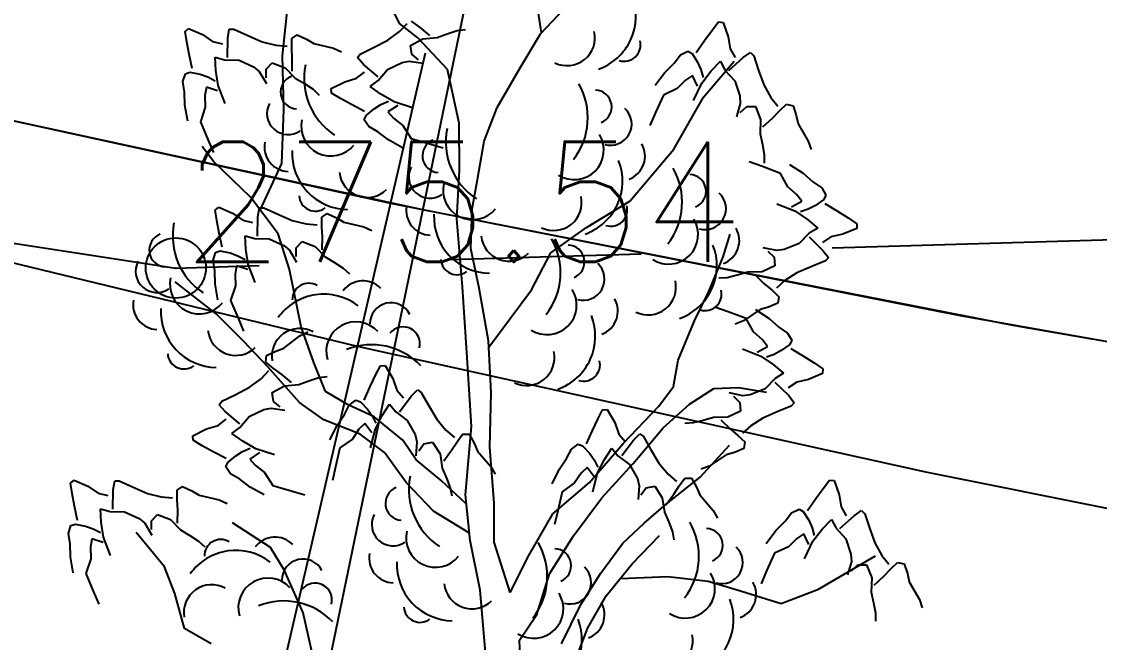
# Model space of a CAD drawing. Header units: millimetres. Extents: x 524954 to 526204, y 9523489 to 9524010.
# Drawn here: x 525434.09 to 525443.04, y 9523652.93 to 9523658.09 of the extents above; entities that cross this region are included whole.
import ezdxf

# ---------------------------------------------------------------- set-up
doc = ezdxf.new("R2010")
doc.units = ezdxf.units.MM
doc.header["$PDMODE"] = 32
doc.header["$PDSIZE"] = 0.5
doc.linetypes.add('ACAD_ISO12W100', pattern=[21, 12, -3, 0, -3, 0, -3])
doc.linetypes.add('AXES2', pattern=[28.575, 19.05, -3.175, 3.175, -3.175])
for name, color, linetype in [('Arbre', 34, 'ACAD_ISO12W100'), ('Axe_Route_Existante', 1, 'AXES2'), ("Route - Bretelle d'entrée - Restitution en plan - Axe", 1, 'AXES2'), ("Route - Bretelle d'entrée - Tabulations", 7, 'Continuous'), ('Route - Bretelle de sortie - Construction', 7, 'Continuous'), ('Route - Route de la corniche de Brazzaville - Restitution en plan - GEM_VOIE 2', 7, 'Continuous'), ('Route - Route de la corniche de Brazzaville - Restitution en plan - GEM_Zébra', 1, 'Continuous'), ('Route - Route de la corniche de Brazzaville - Tabulations', 7, 'Continuous'), ('TopoAlt', 3, 'Continuous'), ('TOPOJIS', 7, 'Continuous')]:
    doc.layers.add(name, color=color, linetype=linetype)
doc.styles.add('Cotation', font='arial.ttf')
doc.styles.add('Simplex 1.0', font='Simplex.shx', dxfattribs={"width": 0.99, "height": 1})
doc.dimstyles.new('BRAZZAVILLE', dxfattribs={"dimtxt": 0.15, "dimasz": 0.2, "dimexe": 0.5, "dimexo": 0.5, "dimgap": 0.5, "dimtad": 0, "dimzin": 0, "dimdsep": 46, "dimtxsty": 'Cotation', "dimsah": 1, "dimcen": 0.1, "dimse1": 1, "dimse2": 1, "dimclrd": 1, "dimclre": 256, "dimclrt": 1, "dimaunit": 2, "dimazin": 0, "dimtfac": 1, "dimtdec": 4, "dimtofl": 0, "dimtmove": 0, "dimatfit": 1, "dimfxl": 1, "dimtolj": 1, "dimtzin": 0, "dimlwd": 0, "dimlwe": 0, "dimarcsym": 0})

# ---------------------------------------------------------------- blocks, each defined once
blk = doc.blocks.new('TCPOINT M')
at = {"color": 0}
blk.add_point((0, 0), dxfattribs=at)
at = {"layer": 'TopoAlt', "style": 'Simplex 1.0', "width": 0.99}
blk.add_attdef('ALT', (0.15, 0.15), '', height=1, dxfattribs=at)
blk = doc.blocks.new('v088')
at = {"linetype": 'Continuous'}
for p, q in [((0.3448, 10.1217), (0.2693, 10.6145)), ((-1.8059, 9.9306), (-1.7492, 10.4915)), ((-0.8352, 10.1996), (-0.9911, 10.5198)), ((0.3358, 10.1122), (0.6339, 10.4293)), ((-0.6834, 10.0784), (-0.8352, 10.1996)), ((-0.4354, 9.8162), (-0.6834, 10.0784)), ((0.1676, 9.8288), (0.3358, 10.1122)), ((-1.7966, 9.483), (-1.8059, 9.9306)), ((1.6901, 9.587), (1.945, 9.8846)), ((-0.339, 9.3704), (-0.4354, 9.8162)), ((-0.0246, 9.5014), (0.1676, 9.8288)), ((1.4442, 9.1527), (1.6901, 9.587)), ((-0.1306, 9.2193), (-0.0246, 9.5014)), ((-1.8121, 9.0349), (-1.7966, 9.483)), ((-0.337, 8.9787), (-0.339, 9.3704)), ((-2.3783, 9.048), (-2.4742, 9.1766)), ((-0.1861, 8.901), (-0.1306, 9.2193)), ((1.08, 8.7222), (1.4442, 9.1527)), ((-2.0737, 8.7558), (-2.3783, 9.048)), ((-1.992, 8.6473), (-1.8121, 9.0349)), ((-0.3597, 8.574), (-0.337, 8.9787)), ((-0.2308, 8.6575), (-0.1861, 8.901)), ((-1.8434, 8.4497), (-2.0737, 8.7558)), ((0.7177, 8.5032), (1.08, 8.7222)), ((-0.2426, 8.3277), (-0.2308, 8.6575)), ((-0.3105, 8.0091), (-0.3597, 8.574)), ((-1.7501, 8.1531), (-1.8434, 8.4497)), ((0.4236, 8.2918), (0.7177, 8.5032)), ((1.8546, 8.2596), (1.9129, 8.4473)), ((-0.1735, 7.9995), (-0.2426, 8.3277)), ((0.2621, 7.9837), (0.4236, 8.2918)), ((1.7363, 7.971), (1.8546, 8.2596)), ((-1.6531, 7.6763), (-1.7501, 8.1531)), ((-2.3581, 7.786), (-2.6995, 8.0525)), ((-0.2742, 7.4626), (-0.3105, 8.0091)), ((-0.0959, 7.5596), (-0.1735, 7.9995)), ((-0.0934, 7.5087), (0.2621, 7.9837)), ((1.617, 7.726), (1.7363, 7.971)), ((-2.1294, 7.5544), (-2.3581, 7.786)), ((1.4808, 7.3998), (1.617, 7.726)), ((-1.5474, 7.38), (-1.6531, 7.6763)), ((-1.9323, 7.3471), (-2.1294, 7.5544)), ((-0.0745, 7.1309), (-0.0959, 7.5596)), ((-0.2365, 6.8477), (-0.2742, 7.4626)), ((-1.6648, 7.048), (-1.9323, 7.3471)), ((-1.4491, 7.1395), (-1.5474, 7.38)), ((1.4418, 7.1813), (1.4808, 7.3998)), ((1.3209, 7.0171), (1.4418, 7.1813)), ((1.778, 7.1634), (1.983, 7.1739)), ((1.983, 7.1739), (2.2139, 7.1352)), ((-1.2665, 7.0314), (-1.4491, 7.1395)), ((-0.0837, 6.6768), (-0.0745, 7.1309)), ((1.5755, 7.0348), (1.778, 7.1634)), ((-1.4628, 6.9029), (-1.6648, 7.048)), ((-1.0467, 6.9303), (-1.2665, 7.0314)), ((1.0227, 6.7061), (1.3209, 7.0171)), ((1.3557, 6.8374), (1.5755, 7.0348)), ((-1.1618, 6.7848), (-1.4628, 6.9029)), ((-0.8063, 6.7363), (-1.0467, 6.9303)), ((-0.2869, 6.2807), (-0.2365, 6.8477)), ((1.107, 6.54), (1.3557, 6.8374)), ((-0.9597, 6.6336), (-1.1618, 6.7848)), ((-0.6972, 6.5707), (-0.8063, 6.7363)), ((-0.7803, 6.3824), (-0.9597, 6.6336)), ((-0.0491, 6.2111), (-0.0837, 6.6768)), ((0.7433, 6.3831), (1.0227, 6.7061)), ((1.6628, 6.4272), (1.906, 6.6935)), ((-0.4884, 6.4009), (-0.6972, 6.5707)), ((0.8455, 6.2546), (1.107, 6.54)), ((-0.5514, 6.1446), (-0.7803, 6.3824)), ((-0.2789, 6.2036), (-0.4884, 6.4009)), ((0.4379, 6.1217), (0.7433, 6.3831)), ((1.3814, 6.2037), (1.6628, 6.4272)), ((-0.2479, 5.9022), (-0.2869, 6.2807)), ((-0.0486, 5.8877), (-0.0491, 6.2111)), ((0.6096, 5.9388), (0.8455, 6.2546)), ((1.1982, 6.0444), (1.3814, 6.2037)), ((-0.2539, 5.9607), (-0.5514, 6.1446)), ((0.2399, 5.7756), (0.4379, 6.1217)), ((-1.9071, 5.8427), (-2.2223, 6.0475)), ((1.0213, 5.879), (1.1982, 6.0444)), ((-2.7868, 5.6812), (-3.0229, 5.9686)), ((0.4109, 5.6237), (0.6096, 5.9388)), ((1.0995, 5.7065), (1.3247, 5.9413)), ((-1.7911, 5.6523), (-1.9071, 5.8427)), ((-0.1646, 5.4873), (-0.2479, 5.9022)), ((0.0846, 5.4676), (-0.0486, 5.8877)), ((0.8338, 5.6263), (1.0213, 5.879)), ((0.0846, 5.4676), (0.2399, 5.7756)), ((2.6462, 5.4963), (3.1193, 5.7735)), ((-2.7013, 5.4591), (-2.7868, 5.6812)), ((-1.6346, 5.3011), (-1.7911, 5.6523)), ((0.8812, 5.4407), (1.0995, 5.7065)), ((0.3061, 5.2857), (0.4109, 5.6237)), ((0.6713, 5.3679), (0.8338, 5.6263)), ((1.0006, 5.5861), (1.394, 5.6007)), ((1.394, 5.6007), (1.7306, 5.5642)), ((1.7306, 5.5642), (1.9997, 5.4827)), ((-0.1073, 4.8293), (-0.1646, 5.4873)), ((1.9997, 5.4827), (2.3377, 5.3779)), ((2.3377, 5.3779), (2.6462, 5.4963)), ((-2.6206, 5.1685), (-2.7013, 5.4591)), ((0.7312, 5.1764), (0.8812, 5.4407)), ((-1.5592, 4.9668), (-1.6346, 5.3011)), ((0.1613, 5.0712), (0.3061, 5.2857)), ((0.5102, 5.0412), (0.6713, 5.3679)), ((-2.4003, 5.0425), (-2.6206, 5.1685)), ((0.6191, 4.888), (0.7312, 5.1764)), ((0.1717, 4.8724), (0.1613, 5.0712))]:
    blk.add_line(p, q, dxfattribs=at)
at = {"color": 3, "linetype": 'Continuous'}
for p, q in [((-0.6662, 10.1688), (-0.7348, 10.218)), ((1.7617, 10.1424), (1.8156, 10.2117)), ((1.8156, 10.2117), (1.8541, 10.2078)), ((-2.6162, 10.1323), (-2.587, 10.1577)), ((-2.6028, 10.0456), (-2.6162, 10.1323)), ((-2.587, 10.1577), (-2.4712, 10.1066)), ((-2.2608, 10.0773), (-2.2494, 10.1511)), ((-2.2494, 10.1511), (-2.2113, 10.1522)), ((-2.2113, 10.1522), (-2.101, 10.101)), ((-0.9313, 10.0604), (-0.8359, 10.1311)), ((-0.8359, 10.1311), (-0.7709, 10.1978)), ((-0.5833, 10.0982), (-0.6662, 10.1688)), ((-0.4378, 10.1134), (-0.3559, 10.1397)), ((-0.3559, 10.1397), (-0.2873, 10.1487)), ((1.7002, 10.0578), (1.7617, 10.1424)), ((1.8541, 10.2078), (1.8964, 10.0886)), ((-2.5835, 9.9428), (-2.6028, 10.0456)), ((-2.4712, 10.1066), (-2.3879, 10.0492)), ((-2.3879, 10.0492), (-2.3057, 10.0298)), ((-2.2643, 9.9167), (-2.2608, 10.0773)), ((-2.101, 10.101), (-1.977, 10.0475)), ((-1.977, 10.0475), (-1.8618, 10.0181)), ((-1.7305, 9.9947), (-1.7301, 10.0737)), ((-1.7301, 10.0737), (-1.6848, 10.1049)), ((-1.6848, 10.1049), (-1.6075, 10.069)), ((-1.6075, 10.069), (-1.5466, 10.0327)), ((-1.5466, 10.0327), (-1.3822, 9.9939)), ((-1.0512, 9.9981), (-0.9313, 10.0604)), ((-0.7431, 10.0152), (-0.6418, 10.0712)), ((-0.6418, 10.0712), (-0.5231, 10.0829)), ((-0.5231, 10.0829), (-0.4378, 10.1134)), ((1.631, 9.9578), (1.7002, 10.0578)), ((1.8964, 10.0886), (1.9118, 9.9886)), ((-2.5582, 9.8238), (-2.5835, 9.9428)), ((-1.8618, 10.0181), (-1.7691, 10.0099)), ((-1.7254, 9.9105), (-1.7305, 9.9947)), ((-1.3822, 9.9939), (-1.316, 9.9632)), ((-1.1838, 9.9148), (-1.1606, 9.945)), ((-1.1606, 9.945), (-1.0512, 9.9981)), ((-0.7336, 9.9427), (-0.7431, 10.0152)), ((-0.677, 9.8958), (-0.7336, 9.9427)), ((1.5002, 9.9386), (1.5617, 9.9693)), ((1.5617, 9.9693), (1.5963, 9.9501)), ((1.5963, 9.9501), (1.6425, 9.877)), ((1.9118, 9.9886), (1.9541, 9.9155)), ((2.0195, 9.9155), (2.081, 9.9578)), ((2.081, 9.9578), (2.1079, 9.9309)), ((-2.3678, 9.9191), (-2.2883, 9.8969)), ((-2.3619, 9.8077), (-2.3678, 9.9191)), ((-2.2883, 9.8969), (-2.1685, 9.895)), ((-2.1685, 9.895), (-2.0471, 9.8386)), ((-1.9432, 9.8199), (-1.893, 9.873)), ((-1.893, 9.873), (-1.7856, 9.8299)), ((-1.7277, 9.8016), (-1.7254, 9.9105)), ((-1.1339, 9.8592), (-1.1838, 9.9148)), ((-1.0116, 9.755), (-1.1339, 9.8592)), ((-0.9342, 9.8156), (-0.8138, 9.874)), ((-0.8138, 9.874), (-0.7533, 9.8858)), ((-0.7533, 9.8858), (-0.6387, 9.8698)), ((1.3694, 9.7924), (1.4463, 9.8693)), ((1.4463, 9.8693), (1.5002, 9.9386)), ((1.6425, 9.877), (1.6694, 9.8155)), ((1.7541, 9.8039), (1.831, 9.8847)), ((1.831, 9.8847), (1.8695, 9.8116)), ((1.9002, 9.8078), (2.0195, 9.9155)), ((2.1079, 9.9309), (2.1464, 9.8155)), ((-2.634, 9.7155), (-2.6142, 9.7814)), ((-2.6142, 9.7814), (-2.5764, 9.7933)), ((-2.5764, 9.7933), (-2.4916, 9.7768)), ((-2.4916, 9.7768), (-2.4283, 9.7541)), ((-2.3419, 9.6831), (-2.3619, 9.8077)), ((-2.0471, 9.8386), (-1.9997, 9.7992)), ((-1.9997, 9.7992), (-1.9397, 9.7002)), ((-1.9438, 9.7464), (-1.9432, 9.8199)), ((-1.7856, 9.8299), (-1.7015, 9.7452)), ((-1.1923, 9.7429), (-1.1254, 9.7944)), ((-1.0114, 9.724), (-0.9342, 9.8156)), ((1.2886, 9.6847), (1.3694, 9.7924)), ((1.6002, 9.7655), (1.5425, 9.727)), ((1.6425, 9.677), (1.6002, 9.7655)), ((1.6694, 9.8155), (1.6887, 9.7501)), ((1.6771, 9.7039), (1.7541, 9.8039)), ((1.8695, 9.8116), (1.9502, 9.7232)), ((2.1464, 9.8155), (2.1926, 9.6885)), ((-2.6206, 9.6288), (-2.634, 9.7155)), ((-2.4283, 9.7541), (-2.3676, 9.7232)), ((-2.2831, 9.5325), (-2.3419, 9.6831)), ((-1.7015, 9.7452), (-1.624, 9.6985)), ((-1.624, 9.6985), (-1.5519, 9.6516)), ((-1.4022, 9.6572), (-1.2895, 9.7147)), ((-1.2895, 9.7147), (-1.1923, 9.7429)), ((-1.0789, 9.6763), (-1.0114, 9.724)), ((-0.9888, 9.6106), (-1.0789, 9.6763)), ((1.5425, 9.727), (1.4733, 9.6578)), ((1.6079, 9.5578), (1.6771, 9.7039)), ((1.9502, 9.7232), (1.9925, 9.5962)), ((2.1926, 9.6885), (2.2503, 9.5847)), ((-2.6175, 9.52), (-2.6206, 9.6288)), ((-2.4395, 9.6694), (-2.4511, 9.6011)), ((-2.4511, 9.6011), (-2.4483, 9.5032)), ((-2.3461, 9.6395), (-2.4395, 9.6694)), ((-1.5519, 9.6516), (-1.5015, 9.6041)), ((-1.401, 9.6186), (-1.4022, 9.6572)), ((-1.3254, 9.5742), (-1.401, 9.6186)), ((-0.8796, 9.5473), (-0.9888, 9.6106)), ((1.3579, 9.6039), (1.2925, 9.4577)), ((1.4733, 9.6578), (1.3579, 9.6039)), ((1.9925, 9.5962), (1.9964, 9.5347)), ((2.2503, 9.5847), (2.308, 9.5116)), ((-2.5946, 9.3874), (-2.6175, 9.52)), ((-2.4483, 9.5032), (-2.4883, 9.3823)), ((-1.2335, 9.5242), (-1.3254, 9.5742)), ((-1.1253, 9.4685), (-1.2335, 9.5242)), ((-1.0467, 9.4905), (-0.9892, 9.5252)), ((-0.9892, 9.5252), (-0.9269, 9.5527)), ((-0.8484, 9.5165), (-0.9306, 9.463)), ((-0.7257, 9.4976), (-0.8796, 9.5473)), ((1.9964, 9.5347), (1.9656, 9.4231)), ((1.9964, 9.4577), (2.0502, 9.5077)), ((2.0502, 9.5077), (2.1233, 9.5077)), ((2.1233, 9.5077), (2.1656, 9.4)), ((2.3233, 9.4731), (2.381, 9.527)), ((2.381, 9.527), (2.4349, 9.5154)), ((2.4349, 9.5154), (2.4618, 9.4347)), ((-1.1278, 9.3984), (-1.1132, 9.4352)), ((-1.1132, 9.4352), (-1.0467, 9.4905)), ((-0.9306, 9.463), (-0.885, 9.4108)), ((-0.885, 9.4108), (-0.8073, 9.3511)), ((1.2925, 9.4577), (1.2463, 9.35)), ((2.1849, 9.3385), (2.2657, 9.4116)), ((2.2657, 9.4116), (2.3233, 9.4731)), ((2.4618, 9.4347), (2.4772, 9.3654)), ((-2.4883, 9.3823), (-2.4269, 9.2344)), ((-1.0892, 9.3413), (-1.1278, 9.3984)), ((-1.0136, 9.2969), (-1.0892, 9.3413)), ((-0.8073, 9.3511), (-0.7389, 9.2437)), ((2.1656, 9.4), (2.1618, 9.2808)), ((2.4772, 9.3654), (2.5618, 9.2193)), ((-2.4269, 9.2344), (-2.3802, 9.1269)), ((-0.9273, 9.2307), (-1.0136, 9.2969)), ((-0.81, 9.1646), (-0.9273, 9.2307)), ((-0.7389, 9.2437), (-0.5855, 9.1979)), ((2.1618, 9.2808), (2.181, 9.1923)), ((-0.5855, 9.1979), (-0.4727, 9.1661)), ((2.181, 9.1923), (2.1964, 9.1077)), ((2.5618, 9.2193), (2.5849, 9.15)), ((2.1801, 9.009), (2.0697, 9.0483)), ((2.1964, 9.1077), (2.1964, 9.0385)), ((2.3301, 8.953), (2.1801, 9.009)), ((2.4064, 9.0272), (2.519, 8.9533)), ((2.3912, 8.8412), (2.3301, 8.953)), ((2.519, 8.9533), (2.6006, 8.8814)), ((2.6006, 8.8814), (2.6731, 8.832)), ((2.4646, 8.7765), (2.3912, 8.8412)), ((2.6731, 8.832), (2.7077, 8.7725)), ((2.2998, 8.7005), (2.4501, 8.6406)), ((2.421, 8.6735), (2.5067, 8.7213)), ((2.5067, 8.7213), (2.4646, 8.7765)), ((2.6907, 8.7368), (2.6207, 8.6861)), ((2.7077, 8.7725), (2.6907, 8.7368)), ((2.7005, 8.7027), (2.8047, 8.6399)), ((-2.3661, 8.6466), (-2.3369, 8.6719)), ((-2.3527, 8.5599), (-2.3661, 8.6466)), ((-2.3369, 8.6719), (-2.2212, 8.6209)), ((-2.2212, 8.6209), (-2.1379, 8.5634)), ((-2.0108, 8.5916), (-1.9993, 8.6654)), ((-1.9993, 8.6654), (-1.9613, 8.6665)), ((-1.9613, 8.6665), (-1.8509, 8.6153)), ((-1.8509, 8.6153), (-1.7269, 8.5617)), ((-1.4801, 8.5879), (-1.4347, 8.6192)), ((-1.4347, 8.6192), (-1.3575, 8.5833)), ((2.4501, 8.6406), (2.5548, 8.5702)), ((2.5609, 8.6554), (2.4969, 8.632)), ((2.6207, 8.6861), (2.5609, 8.6554)), ((2.8047, 8.6399), (2.8931, 8.5838)), ((-2.3334, 8.4571), (-2.3527, 8.5599)), ((-2.1379, 8.5634), (-2.0557, 8.544)), ((-2.0143, 8.4309), (-2.0108, 8.5916)), ((-1.7269, 8.5617), (-1.6118, 8.5324)), ((-1.6118, 8.5324), (-1.519, 8.5242)), ((-1.4805, 8.509), (-1.4801, 8.5879)), ((-1.4754, 8.4248), (-1.4805, 8.509)), ((-1.3575, 8.5833), (-1.2966, 8.547)), ((-1.2966, 8.547), (-1.1322, 8.5082)), ((2.5548, 8.5702), (2.6402, 8.4985)), ((2.8931, 8.5838), (2.9656, 8.5345)), ((2.9656, 8.5345), (2.9641, 8.4958)), ((-2.3082, 8.3381), (-2.3334, 8.4571)), ((-2.1178, 8.4334), (-2.0382, 8.4112)), ((-2.1118, 8.322), (-2.1178, 8.4334)), ((-1.4776, 8.3159), (-1.4754, 8.4248)), ((-1.1322, 8.5082), (-1.066, 8.4775)), ((2.5697, 8.4555), (2.4865, 8.3693)), ((2.5678, 8.4245), (2.6828, 8.3123)), ((2.6402, 8.4985), (2.5697, 8.4555)), ((2.749, 8.4244), (2.6787, 8.3776)), ((2.8478, 8.4461), (2.749, 8.4244)), ((2.9641, 8.4958), (2.8478, 8.4461)), ((-2.0382, 8.4112), (-1.9184, 8.4092)), ((-1.9184, 8.4092), (-1.7971, 8.3529)), ((-1.7971, 8.3529), (-1.7497, 8.3134)), ((-1.6937, 8.2606), (-1.6931, 8.3341)), ((-1.6931, 8.3341), (-1.643, 8.3873)), ((-1.643, 8.3873), (-1.5356, 8.3441)), ((-1.5356, 8.3441), (-1.4515, 8.2595)), ((2.3013, 8.3113), (2.188, 8.335)), ((2.4865, 8.3693), (2.3625, 8.3191)), ((-2.384, 8.2298), (-2.3641, 8.2956)), ((-2.3641, 8.2956), (-2.3264, 8.3076)), ((-2.3264, 8.3076), (-2.2415, 8.291)), ((-2.2415, 8.291), (-2.1783, 8.2684)), ((-2.1783, 8.2684), (-2.1175, 8.2375)), ((-2.0919, 8.1974), (-2.1118, 8.322)), ((-1.7497, 8.3134), (-1.6897, 8.2145)), ((-1.4515, 8.2595), (-1.374, 8.2128)), ((2.2245, 8.3065), (2.2778, 8.2559)), ((2.2778, 8.2559), (2.2824, 8.183)), ((2.3625, 8.3191), (2.3013, 8.3113)), ((2.6828, 8.3123), (2.7289, 8.2536)), ((2.7289, 8.2536), (2.7037, 8.225)), ((-2.3706, 8.1431), (-2.384, 8.2298)), ((-2.1895, 8.1837), (-2.2011, 8.1153)), ((-2.0961, 8.1537), (-2.1895, 8.1837)), ((-2.0331, 8.0467), (-2.0919, 8.1974)), ((-1.374, 8.2128), (-1.3019, 8.1659)), ((-1.3019, 8.1659), (-1.2515, 8.1184)), ((2.2824, 8.183), (2.1776, 8.1339)), ((2.591, 8.1793), (2.4672, 8.1253)), ((2.7037, 8.225), (2.591, 8.1793)), ((-2.3674, 8.0343), (-2.3706, 8.1431)), ((-2.2011, 8.1153), (-2.1982, 8.0174)), ((1.8878, 8.0848), (1.8187, 8.0804)), ((1.9713, 8.1055), (1.8878, 8.0848)), ((2.0584, 8.1303), (1.9713, 8.1055)), ((2.1776, 8.1339), (2.0584, 8.1303)), ((2.1174, 8.1109), (2.1954, 8.0349)), ((2.3672, 8.0611), (2.2979, 7.9989)), ((2.4672, 8.1253), (2.3672, 8.0611)), ((-2.3445, 7.9016), (-2.3674, 8.0343)), ((-2.1982, 8.0174), (-2.2383, 7.8966)), ((2.1954, 8.0349), (2.2605, 7.9811)), ((2.2605, 7.9811), (2.3179, 7.927)), ((-2.2383, 7.8966), (-2.1768, 7.7487)), ((2.3179, 7.927), (2.3098, 7.8725)), ((1.8965, 7.8022), (1.7861, 7.8414)), ((2.0465, 7.7461), (1.8965, 7.8022)), ((2.1627, 7.8208), (2.0222, 7.7271)), ((2.1227, 7.8203), (2.2353, 7.7465)), ((2.2308, 7.8405), (2.1627, 7.8208)), ((2.3098, 7.8725), (2.2308, 7.8405)), ((-2.1768, 7.7487), (-2.1302, 7.6412)), ((2.0222, 7.7271), (1.9545, 7.6997)), ((2.1075, 7.6343), (2.0465, 7.7461)), ((2.2353, 7.7465), (2.3169, 7.6746)), ((-1.6632, 7.6026), (-1.5976, 7.6345)), ((2.1809, 7.5696), (2.1075, 7.6343)), ((2.3169, 7.6746), (2.3894, 7.6252)), ((2.3894, 7.6252), (2.424, 7.5657)), ((-1.7972, 7.4997), (-1.6632, 7.6026)), ((2.223, 7.5144), (2.1809, 7.5696)), ((2.407, 7.5299), (2.337, 7.4793)), ((2.424, 7.5657), (2.407, 7.5299)), ((-1.9448, 7.3833), (-1.9404, 7.4382)), ((-1.9404, 7.4382), (-1.8638, 7.4754)), ((-1.8638, 7.4754), (-1.7972, 7.4997)), ((2.0162, 7.4937), (2.1664, 7.4338)), ((2.1373, 7.4666), (2.223, 7.5144)), ((2.1664, 7.4338), (2.2711, 7.3633)), ((2.2772, 7.4485), (2.2132, 7.4252)), ((2.337, 7.4793), (2.2772, 7.4485)), ((2.4169, 7.4959), (2.521, 7.4331)), ((-1.8839, 7.3331), (-1.9448, 7.3833)), ((-1.0336, 7.2746), (-0.9936, 7.3527)), ((-0.9936, 7.3527), (-0.9551, 7.3561)), ((-0.9551, 7.3561), (-0.8913, 7.2468)), ((2.2711, 7.3633), (2.3565, 7.2916)), ((2.521, 7.4331), (2.6094, 7.377)), ((2.6094, 7.377), (2.6819, 7.3276)), ((-1.985, 7.2461), (-1.9201, 7.3129)), ((-1.8154, 7.2839), (-1.8839, 7.3331)), ((-1.7325, 7.2133), (-1.8154, 7.2839)), ((-1.587, 7.2285), (-1.5051, 7.2548)), ((-1.5051, 7.2548), (-1.4365, 7.2638)), ((-1.0783, 7.18), (-1.0336, 7.2746)), ((2.3565, 7.2916), (2.286, 7.2486)), ((2.6805, 7.289), (2.5641, 7.2392)), ((2.6819, 7.3276), (2.6805, 7.289)), ((-2.2004, 7.1132), (-2.0805, 7.1754)), ((-2.0805, 7.1754), (-1.985, 7.2461)), ((-1.8923, 7.1303), (-1.791, 7.1862)), ((-1.791, 7.1862), (-1.6722, 7.1979)), ((-1.6722, 7.1979), (-1.587, 7.2285)), ((-1.1277, 7.0688), (-1.0783, 7.18)), ((-0.8913, 7.2468), (-0.8575, 7.1514)), ((2.286, 7.2486), (2.2028, 7.1624)), ((2.2841, 7.2177), (2.3991, 7.1055)), ((2.4653, 7.2176), (2.395, 7.1707)), ((2.5641, 7.2392), (2.4653, 7.2176)), ((-2.3098, 7.06), (-2.2004, 7.1132)), ((-1.8828, 7.0578), (-1.8923, 7.1303)), ((-0.8575, 7.1514), (-0.8023, 7.0875)), ((-0.8351, 6.9716), (-0.7381, 7.0997)), ((-0.7381, 7.0997), (-0.6855, 7.1528)), ((-0.6855, 7.1528), (-0.654, 7.1313)), ((-0.654, 7.1313), (-0.5947, 7.0251)), ((2.0176, 7.1045), (1.9044, 7.1282)), ((1.9408, 7.0996), (1.9941, 7.049)), ((2.0788, 7.1122), (2.0176, 7.1045)), ((2.2028, 7.1624), (2.0788, 7.1122)), ((2.3991, 7.1055), (2.4452, 7.0467)), ((-2.333, 7.0298), (-2.3098, 7.06)), ((-2.283, 6.9743), (-2.333, 7.0298)), ((-2.0833, 6.9307), (-1.963, 6.9891)), ((-1.963, 6.9891), (-1.9025, 7.0009)), ((-1.9025, 7.0009), (-1.7879, 6.9849)), ((-1.8262, 7.0109), (-1.8828, 7.0578)), ((-1.2925, 6.9474), (-1.2526, 7.0255)), ((-1.2526, 7.0255), (-1.1978, 7.0672)), ((-1.1978, 7.0672), (-1.1602, 7.0548)), ((-1.1602, 7.0548), (-1.1012, 6.9916)), ((-1.1012, 6.9916), (-1.0633, 6.9361)), ((-0.978, 6.9406), (-0.9175, 7.0343)), ((-0.9175, 7.0343), (-0.8661, 6.9697)), ((-0.5947, 7.0251), (-0.5257, 6.909)), ((0.8128, 6.9092), (0.8527, 6.9872)), ((0.8527, 6.9872), (0.8913, 6.9906)), ((0.8913, 6.9906), (0.9551, 6.8814)), ((1.9941, 7.049), (1.9988, 6.9761)), ((2.4201, 7.0181), (2.3073, 6.9725)), ((2.4452, 7.0467), (2.4201, 7.0181)), ((-2.3415, 6.858), (-2.2745, 6.9095)), ((-2.1607, 6.8701), (-2.283, 6.9743)), ((-2.1606, 6.8391), (-2.0833, 6.9307)), ((-1.3538, 6.8575), (-1.2925, 6.9474)), ((-1.0633, 6.9361), (-1.0322, 6.8755)), ((-1.0349, 6.828), (-0.978, 6.9406)), ((-0.8661, 6.9697), (-0.7702, 6.8978)), ((-0.7702, 6.8978), (-0.705, 6.781)), ((-0.5257, 6.909), (-0.4496, 6.8178)), ((0.7681, 6.8145), (0.8128, 6.9092)), ((1.6876, 6.8986), (1.6041, 6.8779)), ((1.7747, 6.9234), (1.6876, 6.8986)), ((1.8939, 6.9271), (1.7747, 6.9234)), ((1.8337, 6.904), (1.9118, 6.828)), ((1.9988, 6.9761), (1.8939, 6.9271)), ((2.1835, 6.9184), (2.0835, 6.8543)), ((2.3073, 6.9725), (2.1835, 6.9184)), ((-2.5514, 6.7723), (-2.4387, 6.8298)), ((-2.4387, 6.8298), (-2.3415, 6.858)), ((-2.228, 6.7914), (-2.1606, 6.8391)), ((-1.413, 6.7366), (-1.3538, 6.8575)), ((-1.1715, 6.8255), (-1.2266, 6.7446)), ((-1.122, 6.8741), (-1.1715, 6.8255)), ((-1.0639, 6.7951), (-1.122, 6.8741)), ((-1.0757, 6.6715), (-1.0349, 6.828)), ((-0.4496, 6.8178), (-0.3793, 6.7567)), ((0.7187, 6.7034), (0.7681, 6.8145)), ((0.9551, 6.8814), (0.9888, 6.786)), ((1.6041, 6.8779), (1.535, 6.8736)), ((1.9118, 6.828), (1.9768, 6.7743)), ((2.0835, 6.8543), (2.0142, 6.7921)), ((-2.5502, 6.7337), (-2.5514, 6.7723)), ((-2.4746, 6.6893), (-2.5502, 6.7337)), ((-2.1379, 6.7256), (-2.228, 6.7914)), ((-2.0288, 6.6624), (-2.1379, 6.7256)), ((-1.2266, 6.7446), (-1.3299, 6.6702)), ((-0.705, 6.781), (-0.6897, 6.7213)), ((-0.6897, 6.7213), (-0.6991, 6.6059)), ((-0.6318, 6.7049), (-0.56, 6.7185)), ((-0.56, 6.7185), (-0.4983, 6.6206)), ((-0.4022, 6.6506), (-0.357, 6.7218)), ((-0.357, 6.7218), (-0.3104, 6.7855)), ((-0.3104, 6.7855), (-0.2553, 6.7842)), ((-0.2553, 6.7842), (-0.2138, 6.7099)), ((0.9888, 6.786), (1.0441, 6.7221)), ((1.0112, 6.6062), (1.1083, 6.7343)), ((1.1083, 6.7343), (1.1609, 6.7873)), ((1.1609, 6.7873), (1.1923, 6.7659)), ((1.1923, 6.7659), (1.2517, 6.6597)), ((1.9768, 6.7743), (2.0342, 6.7201)), ((2.0342, 6.7201), (2.0261, 6.6656)), ((-2.3827, 6.6392), (-2.4746, 6.6893)), ((-2.2745, 6.5836), (-2.3827, 6.6392)), ((-2.1959, 6.6055), (-2.1384, 6.6402)), ((-2.1384, 6.6402), (-2.076, 6.6678)), ((-1.9976, 6.6315), (-2.0798, 6.5781)), ((-1.8748, 6.6127), (-2.0288, 6.6624)), ((-1.3299, 6.6702), (-1.3669, 6.5144)), ((-0.6753, 6.6457), (-0.6318, 6.7049)), ((-0.4679, 6.5637), (-0.4022, 6.6506)), ((-0.2138, 6.7099), (-0.1857, 6.6447)), ((-0.1857, 6.6447), (-0.0753, 6.5169)), ((0.5538, 6.582), (0.5938, 6.6601)), ((0.5938, 6.6601), (0.6485, 6.7018)), ((0.6485, 6.7018), (0.6861, 6.6893)), ((0.6861, 6.6893), (0.7451, 6.6262)), ((0.8684, 6.5752), (0.9289, 6.6689)), ((0.9289, 6.6689), (0.9803, 6.6043)), ((1.2517, 6.6597), (1.3207, 6.5436)), ((1.9472, 6.6337), (1.879, 6.6139)), ((2.0261, 6.6656), (1.9472, 6.6337)), ((-2.2769, 6.5134), (-2.2624, 6.5503)), ((-2.2624, 6.5503), (-2.1959, 6.6055)), ((-2.0798, 6.5781), (-2.0342, 6.5259)), ((-0.4983, 6.6206), (-0.4798, 6.5027)), ((0.4926, 6.4921), (0.5538, 6.582)), ((0.7451, 6.6262), (0.7831, 6.5707)), ((0.7831, 6.5707), (0.8142, 6.5101)), ((0.8114, 6.4626), (0.8684, 6.5752)), ((0.9803, 6.6043), (1.0762, 6.5324)), ((1.3207, 6.5436), (1.3968, 6.4523)), ((1.879, 6.6139), (1.7385, 6.5203)), ((-2.2384, 6.4564), (-2.2769, 6.5134)), ((-2.1628, 6.412), (-2.2384, 6.4564)), ((-2.0342, 6.5259), (-1.9565, 6.4662)), ((-1.9565, 6.4662), (-1.8881, 6.3588)), ((-1.3669, 6.5144), (-1.3922, 6.3999)), ((-0.4798, 6.5027), (-0.4444, 6.4194)), ((-0.0753, 6.5169), (-0.0397, 6.4532)), ((0.4333, 6.3712), (0.4926, 6.4921)), ((0.6749, 6.4601), (0.6198, 6.3792)), ((0.7244, 6.5087), (0.6749, 6.4601)), ((0.7824, 6.4297), (0.7244, 6.5087)), ((0.7707, 6.306), (0.8114, 6.4626)), ((1.0762, 6.5324), (1.1414, 6.4156)), ((1.3968, 6.4523), (1.4671, 6.3913)), ((1.7385, 6.5203), (1.6708, 6.4929)), ((-3.5682, 6.3771), (-3.539, 6.4025)), ((-3.5548, 6.2904), (-3.5682, 6.3771)), ((-3.539, 6.4025), (-3.4232, 6.3514)), ((-3.2129, 6.3221), (-3.2014, 6.3959)), ((-3.2014, 6.3959), (-3.1633, 6.397)), ((-3.1633, 6.397), (-3.053, 6.3458)), ((-2.0765, 6.3457), (-2.1628, 6.412)), ((-0.4444, 6.4194), (-0.4135, 6.3391)), ((0.6198, 6.3792), (0.5164, 6.3047)), ((1.1414, 6.4156), (1.1567, 6.3559)), ((1.4894, 6.3564), (1.536, 6.4201)), ((1.536, 6.4201), (1.5911, 6.4188)), ((1.5911, 6.4188), (1.6326, 6.3444)), ((2.6849, 6.3343), (2.7388, 6.4036)), ((2.7388, 6.4036), (2.7772, 6.3997)), ((2.7772, 6.3997), (2.8196, 6.2805)), ((-3.5355, 6.1876), (-3.5548, 6.2904)), ((-3.4232, 6.3514), (-3.3399, 6.2939)), ((-3.3399, 6.2939), (-3.2577, 6.2746)), ((-3.2164, 6.1615), (-3.2129, 6.3221)), ((-3.053, 6.3458), (-2.929, 6.2922)), ((-2.929, 6.2922), (-2.8139, 6.2629)), ((-2.6826, 6.2395), (-2.6821, 6.3185)), ((-2.6821, 6.3185), (-2.6368, 6.3497)), ((-2.6368, 6.3497), (-2.5596, 6.3138)), ((-2.5596, 6.3138), (-2.4986, 6.2775)), ((-2.4986, 6.2775), (-2.3343, 6.2387)), ((-1.9592, 6.2797), (-2.0765, 6.3457)), ((-1.8881, 6.3588), (-1.7347, 6.313)), ((-1.7347, 6.313), (-1.6219, 6.2812)), ((-0.4135, 6.3391), (-0.4006, 6.2711)), ((0.5164, 6.3047), (0.4795, 6.1489)), ((1.1567, 6.3559), (1.1472, 6.2405)), ((1.171, 6.2803), (1.2146, 6.3394)), ((1.2146, 6.3394), (1.2864, 6.3531)), ((1.2864, 6.3531), (1.3481, 6.2552)), ((1.3784, 6.1983), (1.4442, 6.2852)), ((1.4442, 6.2852), (1.4894, 6.3564)), ((1.6326, 6.3444), (1.6606, 6.2793)), ((1.6606, 6.2793), (1.771, 6.1515)), ((2.6234, 6.2497), (2.6849, 6.3343)), ((2.8196, 6.2805), (2.8349, 6.1805)), ((-3.5103, 6.0686), (-3.5355, 6.1876)), ((-2.8139, 6.2629), (-2.7211, 6.2547)), ((-2.6774, 6.1553), (-2.6826, 6.2395)), ((-2.3343, 6.2387), (-2.2681, 6.208)), ((1.3481, 6.2552), (1.3665, 6.1373)), ((2.5541, 6.1497), (2.6234, 6.2497)), ((2.8349, 6.1805), (2.8773, 6.1074)), ((-3.3198, 6.1639), (-3.2403, 6.1417)), ((-3.3139, 6.0525), (-3.3198, 6.1639)), ((-3.2403, 6.1417), (-3.1205, 6.1398)), ((-3.1205, 6.1398), (-2.9991, 6.0834)), ((-2.8952, 6.0647), (-2.845, 6.1178)), ((-2.845, 6.1178), (-2.7377, 6.0747)), ((-2.6797, 6.0464), (-2.6774, 6.1553)), ((0.4795, 6.1489), (0.4542, 6.0345)), ((1.3665, 6.1373), (1.4019, 6.054)), ((1.771, 6.1515), (1.8066, 6.0878)), ((2.3695, 6.0612), (2.4234, 6.1305)), ((2.4234, 6.1305), (2.4849, 6.1612)), ((2.4849, 6.1612), (2.5195, 6.142)), ((2.5195, 6.142), (2.5657, 6.0689)), ((2.8234, 5.9997), (2.9427, 6.1074)), ((2.9427, 6.1074), (3.0042, 6.1497)), ((3.0042, 6.1497), (3.0311, 6.1228)), ((3.0311, 6.1228), (3.0696, 6.0074)), ((-3.5861, 5.9603), (-3.5662, 6.0262)), ((-3.5662, 6.0262), (-3.5284, 6.0381)), ((-3.5284, 6.0381), (-3.4436, 6.0215)), ((-3.4436, 6.0215), (-3.3804, 5.9989)), ((-3.294, 5.9279), (-3.3139, 6.0525)), ((-2.9991, 6.0834), (-2.9517, 6.044)), ((-2.9517, 6.044), (-2.8917, 5.945)), ((-2.8958, 5.9912), (-2.8952, 6.0647)), ((-2.7377, 6.0747), (-2.6536, 5.99)), ((1.4019, 6.054), (1.4328, 5.9737)), ((2.2926, 5.9843), (2.3695, 6.0612)), ((2.5657, 6.0689), (2.5926, 6.0074)), ((2.5926, 6.0074), (2.6118, 5.942)), ((2.6772, 5.9958), (2.7542, 6.0766)), ((2.7542, 6.0766), (2.7926, 6.0035)), ((2.7926, 6.0035), (2.8734, 5.9151)), ((3.0696, 6.0074), (3.1158, 5.8804)), ((-3.5727, 5.8736), (-3.5861, 5.9603)), ((-3.3915, 5.9142), (-3.4031, 5.8459)), ((-3.2981, 5.8843), (-3.3915, 5.9142)), ((-3.3804, 5.9989), (-3.3196, 5.968)), ((-3.2352, 5.7773), (-3.294, 5.9279)), ((-2.6536, 5.99), (-2.576, 5.9433)), ((-2.576, 5.9433), (-2.5039, 5.8964)), ((1.4328, 5.9737), (1.4458, 5.9057)), ((2.2118, 5.8766), (2.2926, 5.9843)), ((2.4657, 5.9189), (2.3964, 5.8497)), ((2.5234, 5.9574), (2.4657, 5.9189)), ((2.5657, 5.8689), (2.5234, 5.9574)), ((2.6003, 5.8958), (2.6772, 5.9958)), ((2.8734, 5.9151), (2.9157, 5.7881)), ((-3.5695, 5.7648), (-3.5727, 5.8736)), ((-3.4031, 5.8459), (-3.4003, 5.748)), ((-2.5039, 5.8964), (-2.4536, 5.8489)), ((2.3964, 5.8497), (2.281, 5.7958)), ((2.5311, 5.7497), (2.6003, 5.8958)), ((3.1158, 5.8804), (3.1734, 5.7766)), ((-3.5466, 5.6322), (-3.5695, 5.7648)), ((-3.4003, 5.748), (-3.4403, 5.6271)), ((2.281, 5.7958), (2.2156, 5.6496)), ((2.9157, 5.7881), (2.9196, 5.7266)), ((3.1734, 5.7766), (3.2311, 5.7035)), ((2.2156, 5.6496), (2.1695, 5.5419)), ((2.9196, 5.7266), (2.8888, 5.615)), ((2.9196, 5.6496), (2.9734, 5.6996)), ((2.9734, 5.6996), (3.0465, 5.6996)), ((3.0465, 5.6996), (3.0888, 5.5919)), ((3.1888, 5.6035), (3.2465, 5.665)), ((3.2465, 5.665), (3.3042, 5.7189)), ((3.3042, 5.7189), (3.3581, 5.7073)), ((3.3581, 5.7073), (3.385, 5.6266)), ((-3.4403, 5.6271), (-3.3789, 5.4792)), ((3.0888, 5.5919), (3.085, 5.4727)), ((3.1081, 5.5304), (3.1888, 5.6035)), ((3.385, 5.6266), (3.4004, 5.5573)), ((3.4004, 5.5573), (3.485, 5.4112)), ((-3.3789, 5.4792), (-3.3323, 5.3717)), ((3.085, 5.4727), (3.1042, 5.3842)), ((3.1042, 5.3842), (3.1196, 5.2996)), ((3.485, 5.4112), (3.5081, 5.3419)), ((3.1196, 5.2996), (3.1196, 5.2304))]:
    blk.add_line(p, q, dxfattribs=at)
for centre, major_axis, start_param, end_param in [((0.6623, 10.2582), (-0.3298, 0.3298), 2.69514, 4.302022), ((0.5573, 10.0804), (0.1641, 0.1641), 3.478918, 5.717341), ((1.0314, 10.0206), (0.0964, 0.0964), 3.62262, 5.745019), ((-1.0632, 9.7428), (0.3995, 0.3995), 2.158504, 3.344219), ((-1.6825, 9.6282), (-0.099, 0.099), -0.421529, 2.292047), ((0.1648, 9.4153), (0.3995, 0.3995), 4.836335, 6.022049), ((0.7881, 9.5054), (-0.099, 0.099), 2.746913, 5.46049), ((-1.7599, 9.4514), (-0.1246, 0.1246), 0.293965, 2.957824), ((0.9181, 9.3628), (0.1246, 0.1246), 3.651933, 6.315792), ((-1.4053, 9.3432), (0.1741, 0.1741), 2.133893, 4.816631), ((0.1148, 9.2139), (-0.3995, 0.3995), 0.587708, 1.773422), ((-0.5045, 9.0993), (0.099, 0.099), 1.149268, 3.862844), ((0.617, 9.1466), (-0.1741, 0.1741), 1.793126, 4.475865), ((-1.7527, 9.1724), (-0.1445, 0.1445), 0.590553, 2.325666), ((-1.2605, 9.1191), (0.3298, 0.3298), 2.307735, 3.914618), ((1.0008, 9.0963), (-0.1445, 0.1445), 2.713295, 4.448408), ((0.5518, 8.8878), (-0.3298, 0.3298), 2.69514, 4.302022), ((-1.1039, 8.9843), (0.1641, 0.1641), 2.463212, 4.701636), ((-0.5819, 8.9225), (0.1246, 0.1246), 1.864761, 4.52862), ((0.9486, 8.7133), (-0.3995, 0.3995), 3.265538, 4.451253), ((-0.2273, 8.8143), (0.1741, 0.1741), 2.133893, 4.816631), ((1.5719, 8.8034), (0.099, 0.099), 4.31771, 7.031286), ((1.7019, 8.6608), (0.1246, 0.1246), 3.651933, 6.315792), ((-1.5338, 8.7756), (0.0964, 0.0964), 2.435534, 4.557933), ((0.4467, 8.71), (-0.1641, 0.1641), 1.908121, 4.146545), ((-0.5746, 8.6435), (0.1445, 0.1445), 2.161349, 3.896462), ((-0.0825, 8.5902), (0.3298, 0.3298), 2.307735, 3.914618), ((0.9208, 8.6502), (0.0964, 0.0964), 3.62262, 5.745019), ((-2.1547, 8.4302), (0.3995, 0.3995), 2.158504, 3.344219), ((1.4008, 8.4446), (0.1741, 0.1741), 3.363922, 6.046661), ((-2.774, 8.3155), (-0.099, 0.099), -0.421529, 2.292047), ((0.0741, 8.4554), (0.1641, 0.1641), 2.463212, 4.701636), ((1.7845, 8.3943), (-0.1445, 0.1445), 2.713295, 4.448408), ((-0.0612, 8.1267), (-0.3995, 0.3995), 3.265538, 4.451253), ((0.5622, 8.2168), (0.099, 0.099), 4.31771, 7.031286), ((1.3355, 8.1858), (-0.3298, 0.3298), 2.69514, 4.302022), ((-2.8514, 8.1388), (-0.1246, 0.1246), 0.293965, 2.957824), ((-0.3558, 8.2467), (0.0964, 0.0964), 2.435534, 4.557933), ((0.6922, 8.0742), (-0.1246, 0.1246), 2.081137, 4.744996), ((-2.4968, 8.0306), (0.1741, 0.1741), 2.133893, 4.816631), ((-1.1385, 7.8551), (-0.1445, 0.1445), 4.692823, 6.427936), ((-1.5891, 7.9031), (0.0964, 0.0964), 0.254619, 2.377018), ((0.391, 7.858), (0.1741, 0.1741), 3.363922, 6.046661), ((1.2305, 8.008), (0.1641, 0.1641), 3.478918, 5.717341), ((1.7045, 7.9482), (-0.0964, 0.0964), 2.051824, 4.174223), ((-2.8441, 7.8598), (-0.1445, 0.1445), 0.590553, 2.325666), ((-1.4642, 7.4823), (0.3298, 0.3298), 0.12682, 1.733702), ((-0.9057, 7.7012), (0.1246, 0.1246), 5.967031, 8.63089), ((0.7748, 7.8077), (-0.1445, 0.1445), 2.713295, 4.448408), ((-2.352, 7.8064), (0.3298, 0.3298), 2.307735, 3.914618), ((-1.1975, 7.4726), (-0.1741, 0.1741), 4.665366, 7.348105), ((0.3258, 7.5992), (0.3298, 0.3298), 4.265936, 5.872819), ((-2.1954, 7.6717), (0.1641, 0.1641), 2.463212, 4.701636), ((-1.6643, 7.4312), (-0.1641, 0.1641), -1.288499, 0.949924), ((-0.8052, 7.5365), (-0.099, 0.099), 3.680741, 6.394318), ((-1.0661, 6.9632), (-0.3995, 0.3995), 4.689978, 5.875693), ((-2.6253, 7.463), (0.0964, 0.0964), 2.435534, 4.557933), ((0.2207, 7.4214), (0.1641, 0.1641), 3.478918, 5.717341), ((0.6948, 7.3616), (-0.0964, 0.0964), 2.051824, 4.174223), ((-0.1929, 6.3242), (-0.3995, 0.3995), 0.587708, 1.773422), ((-0.8122, 6.2095), (-0.099, 0.099), -0.421529, 2.292047), ((-0.8896, 6.0328), (0.1246, 0.1246), 1.864761, 4.52862), ((1.088, 5.7707), (-0.3995, 0.3995), 3.265538, 4.451253), ((1.7113, 5.8608), (0.099, 0.099), 4.31771, 7.031286), ((-2.32, 5.773), (0.0964, 0.0964), 0.254619, 2.377018), ((-1.8693, 5.7251), (0.1445, 0.1445), 6.263619, 7.998733), ((-0.535, 5.9246), (0.1741, 0.1741), 2.133893, 4.816631), ((-2.1951, 5.3523), (0.3298, 0.3298), 0.12682, 1.733702), ((-0.1718, 5.6024), (0.3995, 0.3995), 4.836335, 6.022049), ((0.4516, 5.6925), (0.099, 0.099), 4.31771, 7.031286), ((1.8413, 5.7182), (-0.1246, 0.1246), 2.081137, 4.744996), ((-1.6366, 5.5711), (-0.1246, 0.1246), 4.396235, 7.060094), ((-0.8824, 5.7538), (-0.1445, 0.1445), 0.590553, 2.325666), ((-0.3902, 5.7004), (0.3298, 0.3298), 2.307735, 3.914618), ((0.5816, 5.5499), (0.1246, 0.1246), 3.651933, 6.315792), ((-1.9284, 5.3425), (0.1741, 0.1741), 6.236163, 8.918901), ((-1.536, 5.4064), (0.099, 0.099), 5.251538, 7.965114), ((1.5402, 5.502), (0.1741, 0.1741), 3.363922, 6.046661), ((1.924, 5.4517), (-0.1445, 0.1445), 2.713295, 4.448408), ((-2.3952, 5.3012), (-0.1641, 0.1641), -1.288499, 0.949924), ((-0.2336, 5.5657), (-0.1641, 0.1641), 0.892416, 3.130839), ((-1.7969, 4.8332), (0.3995, 0.3995), 6.260774, 7.446489), ((0.2804, 5.3337), (0.1741, 0.1741), 3.363922, 6.046661), ((0.6642, 5.2834), (-0.1445, 0.1445), 2.713295, 4.448408), ((1.4749, 5.2432), (0.3298, 0.3298), 4.265936, 5.872819), ((-0.6635, 5.357), (0.0964, 0.0964), 2.435534, 4.557933), ((0.2152, 5.0749), (-0.3298, 0.3298), 2.69514, 4.302022), ((1.3699, 5.0654), (-0.1641, 0.1641), 1.908121, 4.146545)]:
    blk.add_ellipse(centre, major_axis=major_axis, ratio=1, start_param=start_param, end_param=end_param, dxfattribs=at)
blk = doc.blocks.new('*D61')
at = {"layer": 'Defpoints', "color": 0, "transparency": 16777216}
for p in [(525446.5789, 9523699.6918), (525365.7433, 9523685.9106), (525427.473, 9523657.7743)]:
    blk.add_point(p, dxfattribs=at)
at = {"layer": 'Route - Bretelle de sortie - Construction', "color": 1, "lineweight": 0, "transparency": 16777216}
for p, q in [((525365.9507, 9523686.3656), (525385.0566, 9523728.283)), ((525387.579, 9523726.5838), (525399.8001, 9523721.0135)), ((525443.8491, 9523700.936), (525431.628, 9523706.5064)), ((525427.6803, 9523658.2293), (525446.7862, 9523700.1467))]:
    blk.add_line(p, q, dxfattribs=at)
at = {"layer": 'Route - Bretelle de sortie - Construction', "color": 1, "transparency": 16777216}
for points in [[(525387.7864, 9523727.0388), (525387.3716, 9523726.1289), (525384.8492, 9523727.8281)], [(525444.0564, 9523701.391), (525443.6417, 9523700.4811), (525446.5789, 9523699.6918)]]:
    blk.add_solid(points, dxfattribs=at)
at = {"layer": 'Route - Bretelle de sortie - Construction', "color": 1, "transparency": 16777216, "insert": (525415.714, 9523713.7599), "char_height": 3, "attachment_point": 5, "rotation": 335.49657, "style": 'Cotation'}
blk.add_mtext("\\A1;Zone d'acélération\\P70.00 m", dxfattribs=at)

msp = doc.modelspace()

# ---------------------------------------------------------------- linework, layer by layer
at = {"layer": 'Axe_Route_Existante', "ltscale": 0.5, "flags": 128}
msp.add_lwpolyline([(524973.1006, 9523802.4898), (525007.2599, 9523792.7789), (525027.5397, 9523787.3639), (525056.127, 9523779.7555), (525082.6741, 9523773.1018), (525107.5461, 9523770.0482), (525120.6839, 9523770.1387), (525151.7769, 9523772.6475), (525176.8993, 9523773.8938), (525199.3238, 9523771.0951), (525218.3374, 9523765.2638), (525227.1918, 9523761.5338), (525233.8432, 9523758.0939), (525246.4683, 9523751.1671), (525256.5059, 9523745.5314), (525267.0137, 9523739.6936), (525277.6906, 9523733.7041), (525288.8492, 9523727.2989), (525294.6323, 9523724.0225), (525301.9269, 9523719.9656), (525310.6912, 9523715.3327), (525328.3203, 9523705.7836), (525328.3203, 9523705.7836), (525337.316, 9523700.6906), (525351.1378, 9523692.7026), (525363.6961, 9523685.45), (525368.8009, 9523682.6275), (525375.4747, 9523679.1094), (525390.2246, 9523670.468), (525400.9, 9523665.0189), (525419.6189, 9523658.4557), (525435.368, 9523656.0458), (525454.334, 9523656.6254), (525476.2882, 9523660.7337), (525488.7843, 9523664.7682), (525501.8593, 9523668.0118), (525521.809, 9523675.315), (525541.1161, 9523687.8016), (525552.6204, 9523697.7078), (525562.3507, 9523710.1798), (525568.681, 9523722.5716), (525575.0591, 9523738.7043), (525576.9948, 9523751.0514), (525577.7976, 9523776.0689), (525576.166, 9523799.5198), (525574.1814, 9523815.4285), (525572.049, 9523834.2039), (525569.9196, 9523851.0411), (525567.3258, 9523868.1897), (525565.5786, 9523885.3791), (525563.6895, 9523903.2192), (525561.3556, 9523920.7008), (525558.8385, 9523938.161)], dxfattribs=at)
at = {"layer": "Route - Bretelle d'entrée - Restitution en plan - Axe", "ltscale": 0.5, "flags": 128}
msp.add_lwpolyline([(525576.9948, 9523751.0514), (525576.4006, 9523741.069), (525575.8063, 9523731.0867), (525575.212, 9523721.1044), (525574.6178, 9523711.1221), (525574.4655, 9523708.5634), (525573.9801, 9523701.1425), (525573.5234, 9523696.1636), (525572.8706, 9523691.2069), (525571.9446, 9523686.2943), (525570.6715, 9523681.4604), (525570.039, 9523679.5299), (525569.3337, 9523677.6248), (525568.1666, 9523674.8959), (525566.8397, 9523672.2411), (525564.2564, 9523667.9626), (525561.8662, 9523664.7089), (525561.2588, 9523663.9634), (525557.877, 9523660.2833), (525554.1447, 9523656.9593), (525550.0992, 9523654.0245), (525545.7809, 9523651.5083), (525541.233, 9523649.4357), (525536.5009, 9523647.8275), (525534.243, 9523647.2407), (525531.9602, 9523646.7598), (525529.327, 9523646.3393), (525526.6763, 9523646.0478), (525521.6832, 9523645.8092), (525516.6848, 9523645.9065), (525514.2641, 9523646.0509), (525511.6977, 9523646.26), (525506.7261, 9523646.7901), (525500.6094, 9523647.5693), (525496.8083, 9523648.069), (525486.8936, 9523649.3725), (525476.9789, 9523650.676), (525467.0642, 9523651.9796), (525462.1069, 9523652.6313), (525457.1495, 9523653.2831), (525454.8921, 9523653.5799), (525451.0676, 9523654.1137), (525447.2522, 9523654.7084), (525442.3268, 9523655.5684), (525437.4202, 9523656.5299), (525432.5345, 9523657.5923), (525427.6717, 9523658.7552), (525422.8339, 9523660.0181)], dxfattribs=at)
at = {"layer": "Route - Bretelle d'entrée - Tabulations"}
msp.add_line((525435.3962, 9523646.7369), (525439.4442, 9523666.3229), dxfattribs=at)
at = {"layer": 'Route - Route de la corniche de Brazzaville - Restitution en plan - GEM_VOIE 2', "flags": 128}
msp.add_lwpolyline([(525359.0582, 9523689.6507), (525365.7433, 9523685.9106), (525367.7372, 9523684.7951), (525374.3587, 9523680.8704), (525378.5385, 9523678.4568), (525382.768, 9523676.1261), (525387.0455, 9523673.8794), (525391.3694, 9523671.7176), (525395.7379, 9523669.6417), (525400.1493, 9523667.6526), (525404.4676, 9523665.807), (525409.0941, 9523663.9383), (525413.6239, 9523662.2149), (525418.1897, 9523660.5815), (525420.2875, 9523659.8654), (525423.8722, 9523658.7922), (525427.473, 9523657.7743), (525432.1626, 9523656.538), (525436.8761, 9523655.3957), (525441.6115, 9523654.3479), (525446.3669, 9523653.395), (525456.166, 9523651.5759), (525465.9985, 9523649.7532)], dxfattribs=at)
at = {"layer": 'Route - Route de la corniche de Brazzaville - Restitution en plan - GEM_Zébra', "flags": 128}
msp.add_lwpolyline([(525404.4679, 9523665.8079), (525409.1778, 9523664.1692), (525413.7794, 9523662.6721), (525418.4078, 9523661.2677), (525420.5312, 9523660.6569), (525424.1276, 9523659.67), (525427.7375, 9523658.7388), (525432.4351, 9523657.615), (525437.1519, 9523656.5855), (525441.8861, 9523655.6505), (525446.6358, 9523654.8103), (525451.5385, 9523654.0446)], dxfattribs=at)
at = {"layer": 'Route - Route de la corniche de Brazzaville - Tabulations'}
msp.add_line((525437.4406, 9523657.8311), (525423.8926, 9523599.3807), dxfattribs=at)

# ---------------------------------------------------------------- block references
at = {"layer": 'Arbre'}
msp.add_blockref('v088', (525438.0615, 9523647.8797), dxfattribs=at)
at = {"layer": 'TOPOJIS'}
ref = msp.add_blockref('TCPOINT M', (525435.368, 9523656.0458, 275.54), dxfattribs=at)
ref.add_attrib('ALT', '275.54', (525435.418, 9523656.0958, 275.54), dxfattribs={"layer": 'TopoAlt', "height": 1, "style": 'Simplex 1.0', "width": 0.99})

# ---------------------------------------------------------------- dimensions: what is measured, and where the dimension line sits
at = {"layer": 'Route - Bretelle de sortie - Construction'}
dim = msp.add_aligned_dim(p1=(525365.7433, 9523685.9106), p2=(525427.473, 9523657.7743), distance=46.0663, text="Zone d'acélération\\P70.00 m", dimstyle='BRAZZAVILLE', override={"dimtxt": 3, "dimasz": 3, "dimse1": 0, "dimse2": 0, "dimclre": 1}, dxfattribs=at)
dim.commit()
dim.dimension.update_dxf_attribs({"geometry": '*D61', "text_midpoint": (525415.714, 9523713.7599)})

doc.saveas('drawing.dxf')
